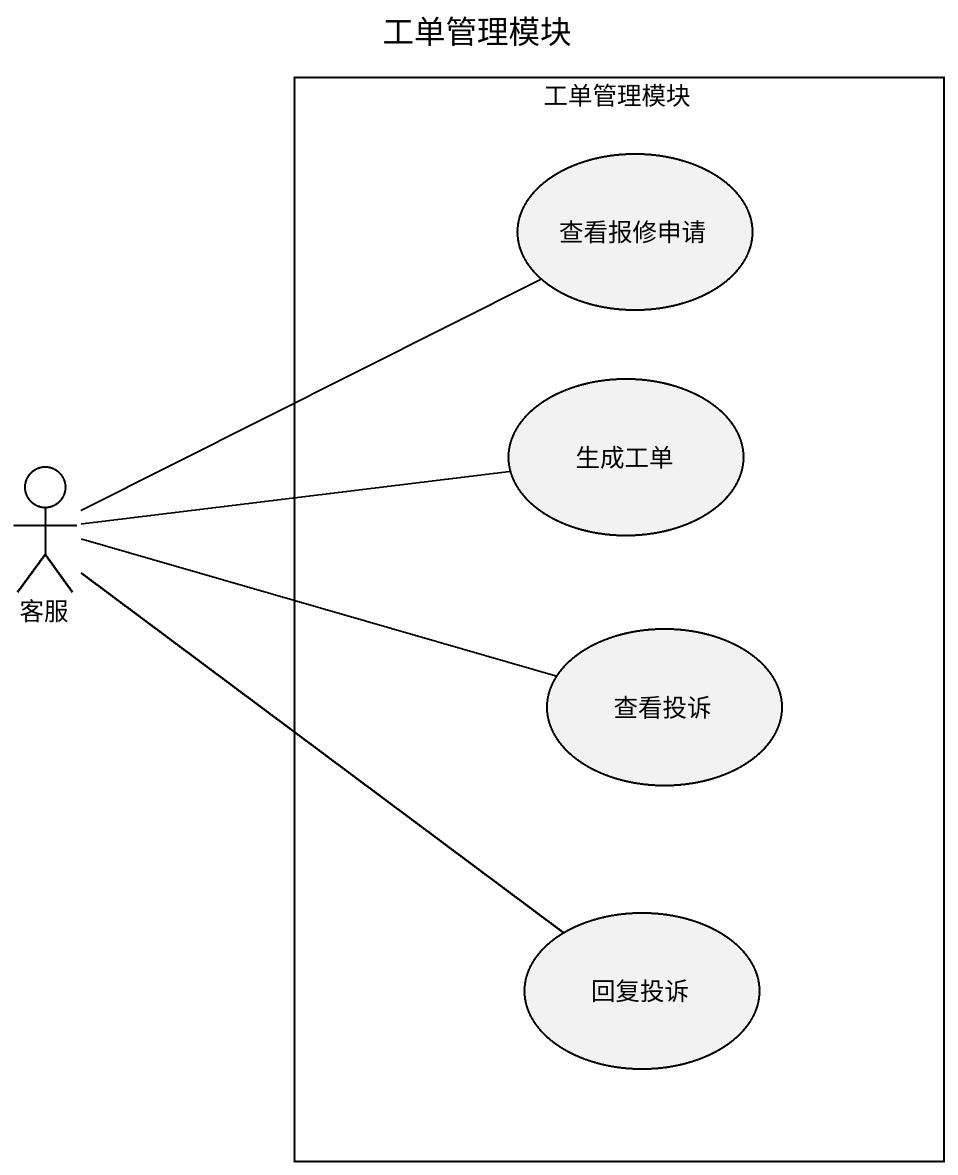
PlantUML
@startuml
title 工单管理模块
rectangle 工单管理模块 {
  usecase 查看报修申请
  usecase 生成工单
  usecase 查看投诉
  usecase 回复投诉
}
actor 客服
客服 -right- 查看报修申请
客服 -right- 生成工单
客服 -right- 查看投诉
客服 -- 回复投诉
@enduml
